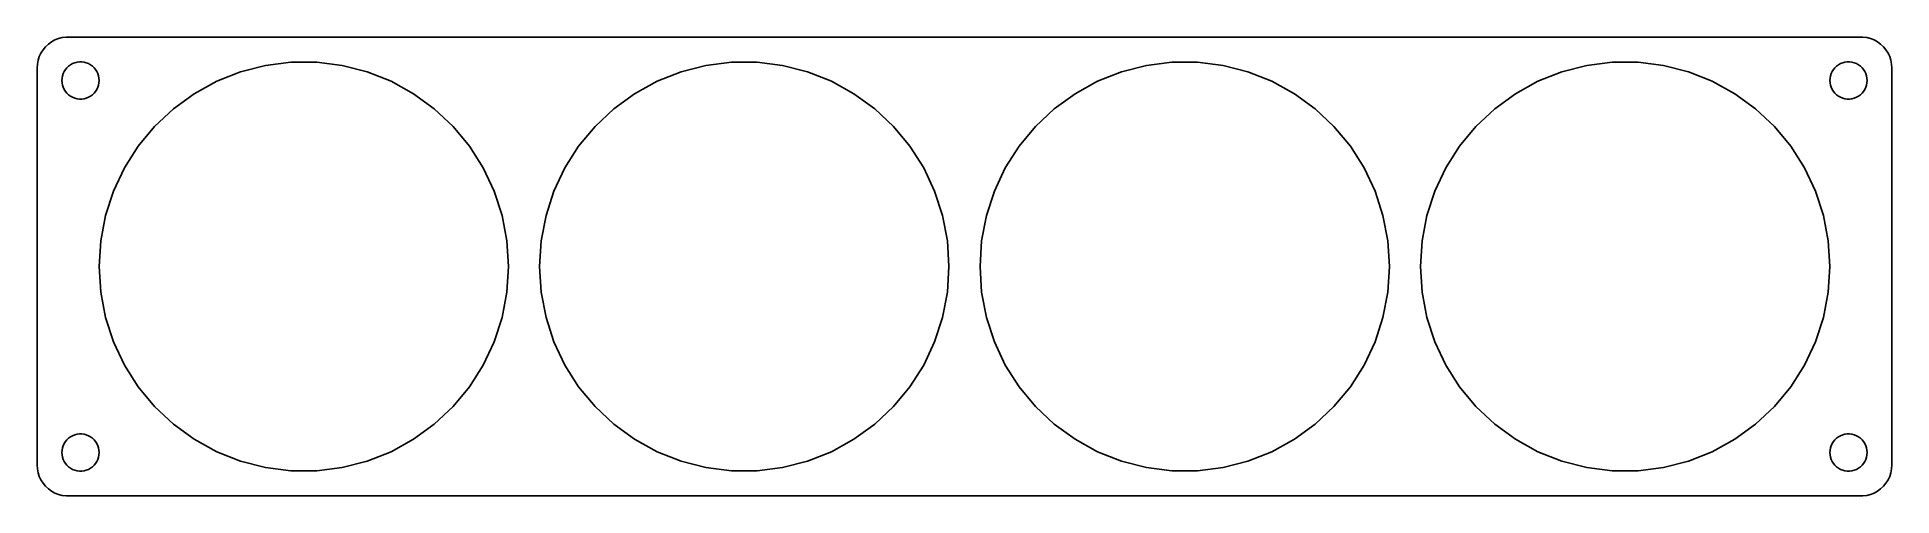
# Model space of a CAD drawing. Header units: metres. Extents: x -150 to 150, y -37 to 37.
import ezdxf

# ---------------------------------------------------------------- set-up
doc = ezdxf.new("R2010")
doc.units = ezdxf.units.M

msp = doc.modelspace()

# ---------------------------------------------------------------- linework, layer by layer
for p, q in [((-147.179, 36.2216), (-147.687, 35.8526)), ((-146.629, 36.5241), (-147.179, 36.2216)), ((-146.045, 36.7553), (-146.629, 36.5241)), ((-145.437, 36.9114), (-146.045, 36.7553)), ((-144.814, 36.9901), (-145.437, 36.9114)), ((144.814, 36.9901), (-144.814, 36.9901)), ((145.437, 36.9114), (144.814, 36.9901)), ((146.045, 36.7553), (145.437, 36.9114)), ((146.629, 36.5241), (146.045, 36.7553)), ((147.179, 36.2216), (146.629, 36.5241)), ((147.687, 35.8526), (147.179, 36.2216)), ((-149.343, 33.2434), (-149.461, 32.6267)), ((-149.149, 33.8406), (-149.343, 33.2434)), ((-148.882, 34.4088), (-149.149, 33.8406)), ((-148.545, 34.9389), (-148.882, 34.4088)), ((-148.145, 35.4227), (-148.545, 34.9389)), ((-147.687, 35.8526), (-148.145, 35.4227)), ((-143.427, 32.8532), (-143.062, 32.9469)), ((-143.062, 32.9469), (-142.688, 32.9941)), ((-142.688, 32.9941), (-142.312, 32.9941)), ((-142.312, 32.9941), (-141.938, 32.9469)), ((-141.938, 32.9469), (-141.573, 32.8532)), ((-112.684, 32.4155), (-108.572, 32.9349)), ((-108.572, 32.9349), (-104.428, 32.9349)), ((-104.428, 32.9349), (-100.316, 32.4155)), ((-41.6836, 32.4155), (-37.5721, 32.9349)), ((-37.5721, 32.9349), (-33.4279, 32.9349)), ((-33.4279, 32.9349), (-29.3164, 32.4155)), ((29.3164, 32.4155), (33.4279, 32.9349)), ((33.4279, 32.9349), (37.5721, 32.9349)), ((37.5721, 32.9349), (41.6836, 32.4155)), ((100.316, 32.4155), (104.428, 32.9349)), ((104.428, 32.9349), (108.572, 32.9349)), ((108.572, 32.9349), (112.684, 32.4155)), ((141.573, 32.8532), (141.938, 32.9469)), ((141.938, 32.9469), (142.312, 32.9941)), ((142.312, 32.9941), (142.688, 32.9941)), ((142.688, 32.9941), (143.062, 32.9469)), ((143.062, 32.9469), (143.427, 32.8532)), ((148.145, 35.4227), (147.687, 35.8526)), ((148.545, 34.9389), (148.145, 35.4227)), ((148.882, 34.4088), (148.545, 34.9389)), ((149.149, 33.8406), (148.882, 34.4088)), ((149.343, 33.2434), (149.149, 33.8406)), ((149.461, 32.6267), (149.343, 33.2434)), ((-149.461, 32.6267), (-149.5, 32)), ((-149.5, 32), (-149.5, -32)), ((-145.5, 30), (-145.476, 30.376)), ((-145.476, 29.624), (-145.5, 30)), ((-145.476, 30.376), (-145.406, 30.7461)), ((-145.406, 30.7461), (-145.289, 31.1044)), ((-145.289, 31.1044), (-145.129, 31.4453)), ((-145.129, 31.4453), (-144.927, 31.7634)), ((-144.927, 31.7634), (-144.687, 32.0536)), ((-144.687, 32.0536), (-144.412, 32.3115)), ((-144.412, 32.3115), (-144.107, 32.533)), ((-144.107, 32.533), (-143.777, 32.7145)), ((-143.777, 32.7145), (-143.427, 32.8532)), ((-141.573, 32.8532), (-141.223, 32.7145)), ((-141.223, 32.7145), (-140.893, 32.533)), ((-140.893, 32.533), (-140.588, 32.3115)), ((-140.588, 32.3115), (-140.313, 32.0536)), ((-140.313, 32.0536), (-140.073, 31.7634)), ((-140.073, 31.7634), (-139.871, 31.4453)), ((-139.871, 31.4453), (-139.711, 31.1044)), ((-139.711, 31.1044), (-139.594, 30.7461)), ((-139.594, 30.7461), (-139.524, 30.376)), ((-139.524, 30.376), (-139.5, 30)), ((-139.5, 30), (-139.524, 29.624)), ((-120.551, 29.8593), (-116.698, 31.3849)), ((-116.698, 31.3849), (-112.684, 32.4155)), ((-100.316, 32.4155), (-96.3024, 31.3849)), ((-96.3024, 31.3849), (-92.4493, 29.8593)), ((-49.5507, 29.8593), (-45.6976, 31.3849)), ((-45.6976, 31.3849), (-41.6836, 32.4155)), ((-29.3164, 32.4155), (-25.3024, 31.3849)), ((-25.3024, 31.3849), (-21.4493, 29.8593)), ((21.4493, 29.8593), (25.3024, 31.3849)), ((25.3024, 31.3849), (29.3164, 32.4155)), ((41.6836, 32.4155), (45.6976, 31.3849)), ((45.6976, 31.3849), (49.5507, 29.8593)), ((92.4493, 29.8593), (96.3024, 31.3849)), ((96.3024, 31.3849), (100.316, 32.4155)), ((112.684, 32.4155), (116.698, 31.3849)), ((116.698, 31.3849), (120.551, 29.8593)), ((139.5, 30), (139.524, 30.376)), ((139.524, 29.624), (139.5, 30)), ((139.524, 30.376), (139.594, 30.7461)), ((139.594, 30.7461), (139.711, 31.1044)), ((139.711, 31.1044), (139.871, 31.4453)), ((139.871, 31.4453), (140.073, 31.7634)), ((140.073, 31.7634), (140.313, 32.0536)), ((140.313, 32.0536), (140.588, 32.3115)), ((140.588, 32.3115), (140.893, 32.533)), ((140.893, 32.533), (141.223, 32.7145)), ((141.223, 32.7145), (141.573, 32.8532)), ((143.427, 32.8532), (143.777, 32.7145)), ((143.777, 32.7145), (144.107, 32.533)), ((144.107, 32.533), (144.412, 32.3115)), ((144.412, 32.3115), (144.687, 32.0536)), ((144.687, 32.0536), (144.927, 31.7634)), ((144.927, 31.7634), (145.129, 31.4453)), ((145.129, 31.4453), (145.289, 31.1044)), ((145.289, 31.1044), (145.406, 30.7461)), ((145.406, 30.7461), (145.476, 30.376)), ((145.476, 30.376), (145.5, 30)), ((145.5, 30), (145.476, 29.624)), ((149.5, 32), (149.461, 32.6267)), ((149.5, -32), (149.5, 32)), ((-145.406, 29.2539), (-145.476, 29.624)), ((-145.289, 28.8956), (-145.406, 29.2539)), ((-145.129, 28.5547), (-145.289, 28.8956)), ((-144.927, 28.2366), (-145.129, 28.5547)), ((-144.687, 27.9464), (-144.927, 28.2366)), ((-144.412, 27.6884), (-144.687, 27.9464)), ((-144.107, 27.467), (-144.412, 27.6884)), ((-143.777, 27.2855), (-144.107, 27.467)), ((-143.427, 27.1468), (-143.777, 27.2855)), ((-143.062, 27.0531), (-143.427, 27.1468)), ((-142.688, 27.0059), (-143.062, 27.0531)), ((-142.312, 27.0059), (-142.688, 27.0059)), ((-141.938, 27.0531), (-142.312, 27.0059)), ((-141.573, 27.1468), (-141.938, 27.0531)), ((-141.223, 27.2855), (-141.573, 27.1468)), ((-140.893, 27.467), (-141.223, 27.2855)), ((-140.588, 27.6884), (-140.893, 27.467)), ((-140.313, 27.9464), (-140.588, 27.6884)), ((-140.073, 28.2366), (-140.313, 27.9464)), ((-139.871, 28.5547), (-140.073, 28.2366)), ((-139.711, 28.8956), (-139.871, 28.5547)), ((-139.594, 29.2539), (-139.711, 28.8956)), ((-139.524, 29.624), (-139.594, 29.2539)), ((-127.535, 25.4269), (-124.182, 27.8628)), ((-124.182, 27.8628), (-120.551, 29.8593)), ((-92.4493, 29.8593), (-88.8177, 27.8628)), ((-88.8177, 27.8628), (-85.465, 25.4269)), ((-56.535, 25.4269), (-53.1823, 27.8628)), ((-53.1823, 27.8628), (-49.5507, 29.8593)), ((-21.4493, 29.8593), (-17.8177, 27.8628)), ((-17.8177, 27.8628), (-14.465, 25.4269)), ((14.465, 25.4269), (17.8177, 27.8628)), ((17.8177, 27.8628), (21.4493, 29.8593)), ((49.5507, 29.8593), (53.1823, 27.8628)), ((53.1823, 27.8628), (56.535, 25.4269)), ((85.465, 25.4269), (88.8177, 27.8628)), ((88.8177, 27.8628), (92.4493, 29.8593)), ((120.551, 29.8593), (124.182, 27.8628)), ((124.182, 27.8628), (127.535, 25.4269)), ((139.594, 29.2539), (139.524, 29.624)), ((139.711, 28.8956), (139.594, 29.2539)), ((139.871, 28.5547), (139.711, 28.8956)), ((140.073, 28.2366), (139.871, 28.5547)), ((140.313, 27.9464), (140.073, 28.2366)), ((140.588, 27.6884), (140.313, 27.9464)), ((140.893, 27.467), (140.588, 27.6884)), ((141.223, 27.2855), (140.893, 27.467)), ((141.573, 27.1468), (141.223, 27.2855)), ((141.938, 27.0531), (141.573, 27.1468)), ((142.312, 27.0059), (141.938, 27.0531)), ((142.688, 27.0059), (142.312, 27.0059)), ((143.062, 27.0531), (142.688, 27.0059)), ((143.427, 27.1468), (143.062, 27.0531)), ((143.777, 27.2855), (143.427, 27.1468)), ((144.107, 27.467), (143.777, 27.2855)), ((144.412, 27.6884), (144.107, 27.467)), ((144.687, 27.9464), (144.412, 27.6884)), ((144.927, 28.2366), (144.687, 27.9464)), ((145.129, 28.5547), (144.927, 28.2366)), ((145.289, 28.8956), (145.129, 28.5547)), ((145.406, 29.2539), (145.289, 28.8956)), ((145.476, 29.624), (145.406, 29.2539)), ((-130.556, 22.59), (-127.535, 25.4269)), ((-85.465, 25.4269), (-82.444, 22.59)), ((-59.556, 22.59), (-56.535, 25.4269)), ((-14.465, 25.4269), (-11.444, 22.59)), ((11.444, 22.59), (14.465, 25.4269)), ((56.535, 25.4269), (59.556, 22.59)), ((82.444, 22.59), (85.465, 25.4269)), ((127.535, 25.4269), (130.556, 22.59)), ((-133.198, 19.3969), (-130.556, 22.59)), ((-82.444, 22.59), (-79.8024, 19.3969)), ((-62.1976, 19.3969), (-59.556, 22.59)), ((-11.444, 22.59), (-8.80243, 19.3969)), ((8.80243, 19.3969), (11.444, 22.59)), ((59.556, 22.59), (62.1976, 19.3969)), ((79.8024, 19.3969), (82.444, 22.59)), ((130.556, 22.59), (133.198, 19.3969)), ((-135.418, 15.8979), (-133.198, 19.3969)), ((-79.8024, 19.3969), (-77.5819, 15.8979)), ((-64.4181, 15.8979), (-62.1976, 19.3969)), ((-8.80243, 19.3969), (-6.58188, 15.8979)), ((6.58188, 15.8979), (8.80243, 19.3969)), ((62.1976, 19.3969), (64.4181, 15.8979)), ((77.5819, 15.8979), (79.8024, 19.3969)), ((133.198, 19.3969), (135.418, 15.8979)), ((-137.183, 12.1481), (-135.418, 15.8979)), ((-77.5819, 15.8979), (-75.8174, 12.1481)), ((-66.1826, 12.1481), (-64.4181, 15.8979)), ((-6.58188, 15.8979), (-4.81737, 12.1481)), ((4.81737, 12.1481), (6.58188, 15.8979)), ((64.4181, 15.8979), (66.1826, 12.1481)), ((75.8174, 12.1481), (77.5819, 15.8979)), ((135.418, 15.8979), (137.183, 12.1481)), ((-138.463, 8.20676), (-137.183, 12.1481)), ((-75.8174, 12.1481), (-74.5368, 8.20676)), ((-67.4632, 8.20676), (-66.1826, 12.1481)), ((-4.81737, 12.1481), (-3.53674, 8.20676)), ((3.53674, 8.20676), (4.81737, 12.1481)), ((66.1826, 12.1481), (67.4632, 8.20676)), ((74.5368, 8.20676), (75.8174, 12.1481)), ((137.183, 12.1481), (138.463, 8.20676)), ((-139.24, 4.13599), (-138.463, 8.20676)), ((-74.5368, 8.20676), (-73.7602, 4.13599)), ((-68.2398, 4.13599), (-67.4632, 8.20676)), ((-3.53674, 8.20676), (-2.76021, 4.13599)), ((2.76021, 4.13599), (3.53674, 8.20676)), ((67.4632, 8.20676), (68.2398, 4.13599)), ((73.7602, 4.13599), (74.5368, 8.20676)), ((138.463, 8.20676), (139.24, 4.13599)), ((-139.5, 0), (-139.24, 4.13599)), ((-73.7602, 4.13599), (-73.5, 0)), ((-68.5, 0), (-68.2398, 4.13599)), ((-2.76021, 4.13599), (-2.5, 0)), ((2.5, 0), (2.76021, 4.13599)), ((68.2398, 4.13599), (68.5, 0)), ((73.5, 0), (73.7602, 4.13599)), ((139.24, 4.13599), (139.5, 0)), ((-139.24, -4.13599), (-139.5, 0)), ((-73.5, 0), (-73.7602, -4.13599)), ((-68.2398, -4.13599), (-68.5, 0)), ((-2.5, 0), (-2.76021, -4.13599)), ((2.76021, -4.13599), (2.5, 0)), ((68.5, 0), (68.2398, -4.13599)), ((73.7602, -4.13599), (73.5, 0)), ((139.5, 0), (139.24, -4.13599)), ((-138.463, -8.20676), (-139.24, -4.13599)), ((-73.7602, -4.13599), (-74.5368, -8.20676)), ((-67.4632, -8.20676), (-68.2398, -4.13599)), ((-2.76021, -4.13599), (-3.53674, -8.20676)), ((3.53674, -8.20676), (2.76021, -4.13599)), ((68.2398, -4.13599), (67.4632, -8.20676)), ((74.5368, -8.20676), (73.7602, -4.13599)), ((139.24, -4.13599), (138.463, -8.20676)), ((-137.183, -12.1481), (-138.463, -8.20676)), ((-74.5368, -8.20676), (-75.8174, -12.1481)), ((-66.1826, -12.1481), (-67.4632, -8.20676)), ((-3.53674, -8.20676), (-4.81737, -12.1481)), ((4.81737, -12.1481), (3.53674, -8.20676)), ((67.4632, -8.20676), (66.1826, -12.1481)), ((75.8174, -12.1481), (74.5368, -8.20676)), ((138.463, -8.20676), (137.183, -12.1481)), ((-135.418, -15.8979), (-137.183, -12.1481)), ((-75.8174, -12.1481), (-77.5819, -15.8979)), ((-64.4181, -15.8979), (-66.1826, -12.1481)), ((-4.81737, -12.1481), (-6.58188, -15.8979)), ((6.58188, -15.8979), (4.81737, -12.1481)), ((66.1826, -12.1481), (64.4181, -15.8979)), ((77.5819, -15.8979), (75.8174, -12.1481)), ((137.183, -12.1481), (135.418, -15.8979)), ((-133.198, -19.3969), (-135.418, -15.8979)), ((-77.5819, -15.8979), (-79.8024, -19.3969)), ((-62.1976, -19.3969), (-64.4181, -15.8979)), ((-6.58188, -15.8979), (-8.80243, -19.3969)), ((8.80243, -19.3969), (6.58188, -15.8979)), ((64.4181, -15.8979), (62.1976, -19.3969)), ((79.8024, -19.3969), (77.5819, -15.8979)), ((135.418, -15.8979), (133.198, -19.3969)), ((-130.556, -22.59), (-133.198, -19.3969)), ((-79.8024, -19.3969), (-82.444, -22.59)), ((-59.556, -22.59), (-62.1976, -19.3969)), ((-8.80243, -19.3969), (-11.444, -22.59)), ((11.444, -22.59), (8.80243, -19.3969)), ((62.1976, -19.3969), (59.556, -22.59)), ((82.444, -22.59), (79.8024, -19.3969)), ((133.198, -19.3969), (130.556, -22.59)), ((-127.535, -25.4269), (-130.556, -22.59)), ((-82.444, -22.59), (-85.465, -25.4269)), ((-56.535, -25.4269), (-59.556, -22.59)), ((-11.444, -22.59), (-14.465, -25.4269)), ((14.465, -25.4269), (11.444, -22.59)), ((59.556, -22.59), (56.535, -25.4269)), ((85.465, -25.4269), (82.444, -22.59)), ((130.556, -22.59), (127.535, -25.4269)), ((-124.182, -27.8628), (-127.535, -25.4269)), ((-85.465, -25.4269), (-88.8177, -27.8628)), ((-53.1823, -27.8628), (-56.535, -25.4269)), ((-14.465, -25.4269), (-17.8177, -27.8628)), ((17.8177, -27.8628), (14.465, -25.4269)), ((56.535, -25.4269), (53.1823, -27.8628)), ((88.8177, -27.8628), (85.465, -25.4269)), ((127.535, -25.4269), (124.182, -27.8628)), ((-145.5, -30), (-145.476, -29.624)), ((-145.476, -29.624), (-145.406, -29.2539)), ((-145.406, -29.2539), (-145.289, -28.8956)), ((-145.289, -28.8956), (-145.129, -28.5547)), ((-145.129, -28.5547), (-144.927, -28.2366)), ((-144.927, -28.2366), (-144.687, -27.9464)), ((-144.687, -27.9464), (-144.412, -27.6884)), ((-144.412, -27.6884), (-144.107, -27.467)), ((-144.107, -27.467), (-143.777, -27.2855)), ((-143.777, -27.2855), (-143.427, -27.1468)), ((-143.427, -27.1468), (-143.062, -27.0531)), ((-143.062, -27.0531), (-142.688, -27.0059)), ((-142.688, -27.0059), (-142.312, -27.0059)), ((-142.312, -27.0059), (-141.938, -27.0531)), ((-141.938, -27.0531), (-141.573, -27.1468)), ((-141.573, -27.1468), (-141.223, -27.2855)), ((-141.223, -27.2855), (-140.893, -27.467)), ((-140.893, -27.467), (-140.588, -27.6884)), ((-140.588, -27.6884), (-140.313, -27.9464)), ((-140.313, -27.9464), (-140.073, -28.2366)), ((-140.073, -28.2366), (-139.871, -28.5547)), ((-139.871, -28.5547), (-139.711, -28.8956)), ((-139.711, -28.8956), (-139.594, -29.2539)), ((-139.594, -29.2539), (-139.524, -29.624)), ((-139.524, -29.624), (-139.5, -30)), ((-120.551, -29.8593), (-124.182, -27.8628)), ((-116.698, -31.3849), (-120.551, -29.8593)), ((-92.4493, -29.8593), (-96.3024, -31.3849)), ((-88.8177, -27.8628), (-92.4493, -29.8593)), ((-49.5507, -29.8593), (-53.1823, -27.8628)), ((-45.6976, -31.3849), (-49.5507, -29.8593)), ((-21.4493, -29.8593), (-25.3024, -31.3849)), ((-17.8177, -27.8628), (-21.4493, -29.8593)), ((21.4493, -29.8593), (17.8177, -27.8628)), ((25.3024, -31.3849), (21.4493, -29.8593)), ((49.5507, -29.8593), (45.6976, -31.3849)), ((53.1823, -27.8628), (49.5507, -29.8593)), ((92.4493, -29.8593), (88.8177, -27.8628)), ((96.3024, -31.3849), (92.4493, -29.8593)), ((120.551, -29.8593), (116.698, -31.3849)), ((124.182, -27.8628), (120.551, -29.8593)), ((139.5, -30), (139.524, -29.624)), ((139.524, -29.624), (139.594, -29.2539)), ((139.594, -29.2539), (139.711, -28.8956)), ((139.711, -28.8956), (139.871, -28.5547)), ((139.871, -28.5547), (140.073, -28.2366)), ((140.073, -28.2366), (140.313, -27.9464)), ((140.313, -27.9464), (140.588, -27.6884)), ((140.588, -27.6884), (140.893, -27.467)), ((140.893, -27.467), (141.223, -27.2855)), ((141.223, -27.2855), (141.573, -27.1468)), ((141.573, -27.1468), (141.938, -27.0531)), ((141.938, -27.0531), (142.312, -27.0059)), ((142.312, -27.0059), (142.688, -27.0059)), ((142.688, -27.0059), (143.062, -27.0531)), ((143.062, -27.0531), (143.427, -27.1468)), ((143.427, -27.1468), (143.777, -27.2855)), ((143.777, -27.2855), (144.107, -27.467)), ((144.107, -27.467), (144.412, -27.6884)), ((144.412, -27.6884), (144.687, -27.9464)), ((144.687, -27.9464), (144.927, -28.2366)), ((144.927, -28.2366), (145.129, -28.5547)), ((145.129, -28.5547), (145.289, -28.8956)), ((145.289, -28.8956), (145.406, -29.2539)), ((145.406, -29.2539), (145.476, -29.624)), ((145.476, -29.624), (145.5, -30)), ((-149.5, -32), (-149.461, -32.6267)), ((-149.461, -32.6267), (-149.343, -33.2434)), ((-145.476, -30.376), (-145.5, -30)), ((-145.406, -30.7461), (-145.476, -30.376)), ((-145.289, -31.1044), (-145.406, -30.7461)), ((-145.129, -31.4453), (-145.289, -31.1044)), ((-144.927, -31.7634), (-145.129, -31.4453)), ((-144.687, -32.0536), (-144.927, -31.7634)), ((-144.412, -32.3115), (-144.687, -32.0536)), ((-144.107, -32.533), (-144.412, -32.3115)), ((-143.777, -32.7145), (-144.107, -32.533)), ((-143.427, -32.8532), (-143.777, -32.7145)), ((-143.062, -32.9469), (-143.427, -32.8532)), ((-141.573, -32.8532), (-141.938, -32.9469)), ((-141.223, -32.7145), (-141.573, -32.8532)), ((-140.893, -32.533), (-141.223, -32.7145)), ((-140.588, -32.3115), (-140.893, -32.533)), ((-140.313, -32.0536), (-140.588, -32.3115)), ((-140.073, -31.7634), (-140.313, -32.0536)), ((-139.871, -31.4453), (-140.073, -31.7634)), ((-139.711, -31.1044), (-139.871, -31.4453)), ((-139.594, -30.7461), (-139.711, -31.1044)), ((-139.524, -30.376), (-139.594, -30.7461)), ((-139.5, -30), (-139.524, -30.376)), ((-112.684, -32.4155), (-116.698, -31.3849)), ((-108.572, -32.9349), (-112.684, -32.4155)), ((-100.316, -32.4155), (-104.428, -32.9349)), ((-96.3024, -31.3849), (-100.316, -32.4155)), ((-41.6836, -32.4155), (-45.6976, -31.3849)), ((-37.5721, -32.9349), (-41.6836, -32.4155)), ((-29.3164, -32.4155), (-33.4279, -32.9349)), ((-25.3024, -31.3849), (-29.3164, -32.4155)), ((29.3164, -32.4155), (25.3024, -31.3849)), ((33.4279, -32.9349), (29.3164, -32.4155)), ((41.6836, -32.4155), (37.5721, -32.9349)), ((45.6976, -31.3849), (41.6836, -32.4155)), ((100.316, -32.4155), (96.3024, -31.3849)), ((104.428, -32.9349), (100.316, -32.4155)), ((112.684, -32.4155), (108.572, -32.9349)), ((116.698, -31.3849), (112.684, -32.4155)), ((139.524, -30.376), (139.5, -30)), ((139.594, -30.7461), (139.524, -30.376)), ((139.711, -31.1044), (139.594, -30.7461)), ((139.871, -31.4453), (139.711, -31.1044)), ((140.073, -31.7634), (139.871, -31.4453)), ((140.313, -32.0536), (140.073, -31.7634)), ((140.588, -32.3115), (140.313, -32.0536)), ((140.893, -32.533), (140.588, -32.3115)), ((141.223, -32.7145), (140.893, -32.533)), ((141.573, -32.8532), (141.223, -32.7145)), ((141.938, -32.9469), (141.573, -32.8532)), ((143.427, -32.8532), (143.062, -32.9469)), ((143.777, -32.7145), (143.427, -32.8532)), ((144.107, -32.533), (143.777, -32.7145)), ((144.412, -32.3115), (144.107, -32.533)), ((144.687, -32.0536), (144.412, -32.3115)), ((144.927, -31.7634), (144.687, -32.0536)), ((145.129, -31.4453), (144.927, -31.7634)), ((145.289, -31.1044), (145.129, -31.4453)), ((145.406, -30.7461), (145.289, -31.1044)), ((145.476, -30.376), (145.406, -30.7461)), ((145.5, -30), (145.476, -30.376)), ((149.343, -33.2434), (149.461, -32.6267)), ((149.461, -32.6267), (149.5, -32)), ((-149.343, -33.2434), (-149.149, -33.8406)), ((-149.149, -33.8406), (-148.882, -34.4088)), ((-148.882, -34.4088), (-148.545, -34.9389)), ((-148.545, -34.9389), (-148.145, -35.4227)), ((-148.145, -35.4227), (-147.687, -35.8526)), ((-147.687, -35.8526), (-147.179, -36.2216)), ((-142.688, -32.9941), (-143.062, -32.9469)), ((-142.312, -32.9941), (-142.688, -32.9941)), ((-141.938, -32.9469), (-142.312, -32.9941)), ((-104.428, -32.9349), (-108.572, -32.9349)), ((-33.4279, -32.9349), (-37.5721, -32.9349)), ((37.5721, -32.9349), (33.4279, -32.9349)), ((108.572, -32.9349), (104.428, -32.9349)), ((142.312, -32.9941), (141.938, -32.9469)), ((142.688, -32.9941), (142.312, -32.9941)), ((143.062, -32.9469), (142.688, -32.9941)), ((147.179, -36.2216), (147.687, -35.8526)), ((147.687, -35.8526), (148.145, -35.4227)), ((148.145, -35.4227), (148.545, -34.9389)), ((148.545, -34.9389), (148.882, -34.4088)), ((148.882, -34.4088), (149.149, -33.8406)), ((149.149, -33.8406), (149.343, -33.2434)), ((-147.179, -36.2216), (-146.629, -36.5241)), ((-146.629, -36.5241), (-146.045, -36.7553)), ((-146.045, -36.7553), (-145.437, -36.9114)), ((-145.437, -36.9114), (-144.814, -36.9901)), ((-144.814, -36.9901), (144.814, -36.9901)), ((144.814, -36.9901), (145.437, -36.9114)), ((145.437, -36.9114), (146.045, -36.7553)), ((146.045, -36.7553), (146.629, -36.5241)), ((146.629, -36.5241), (147.179, -36.2216))]:
    msp.add_line(p, q)

doc.saveas('drawing.dxf')
